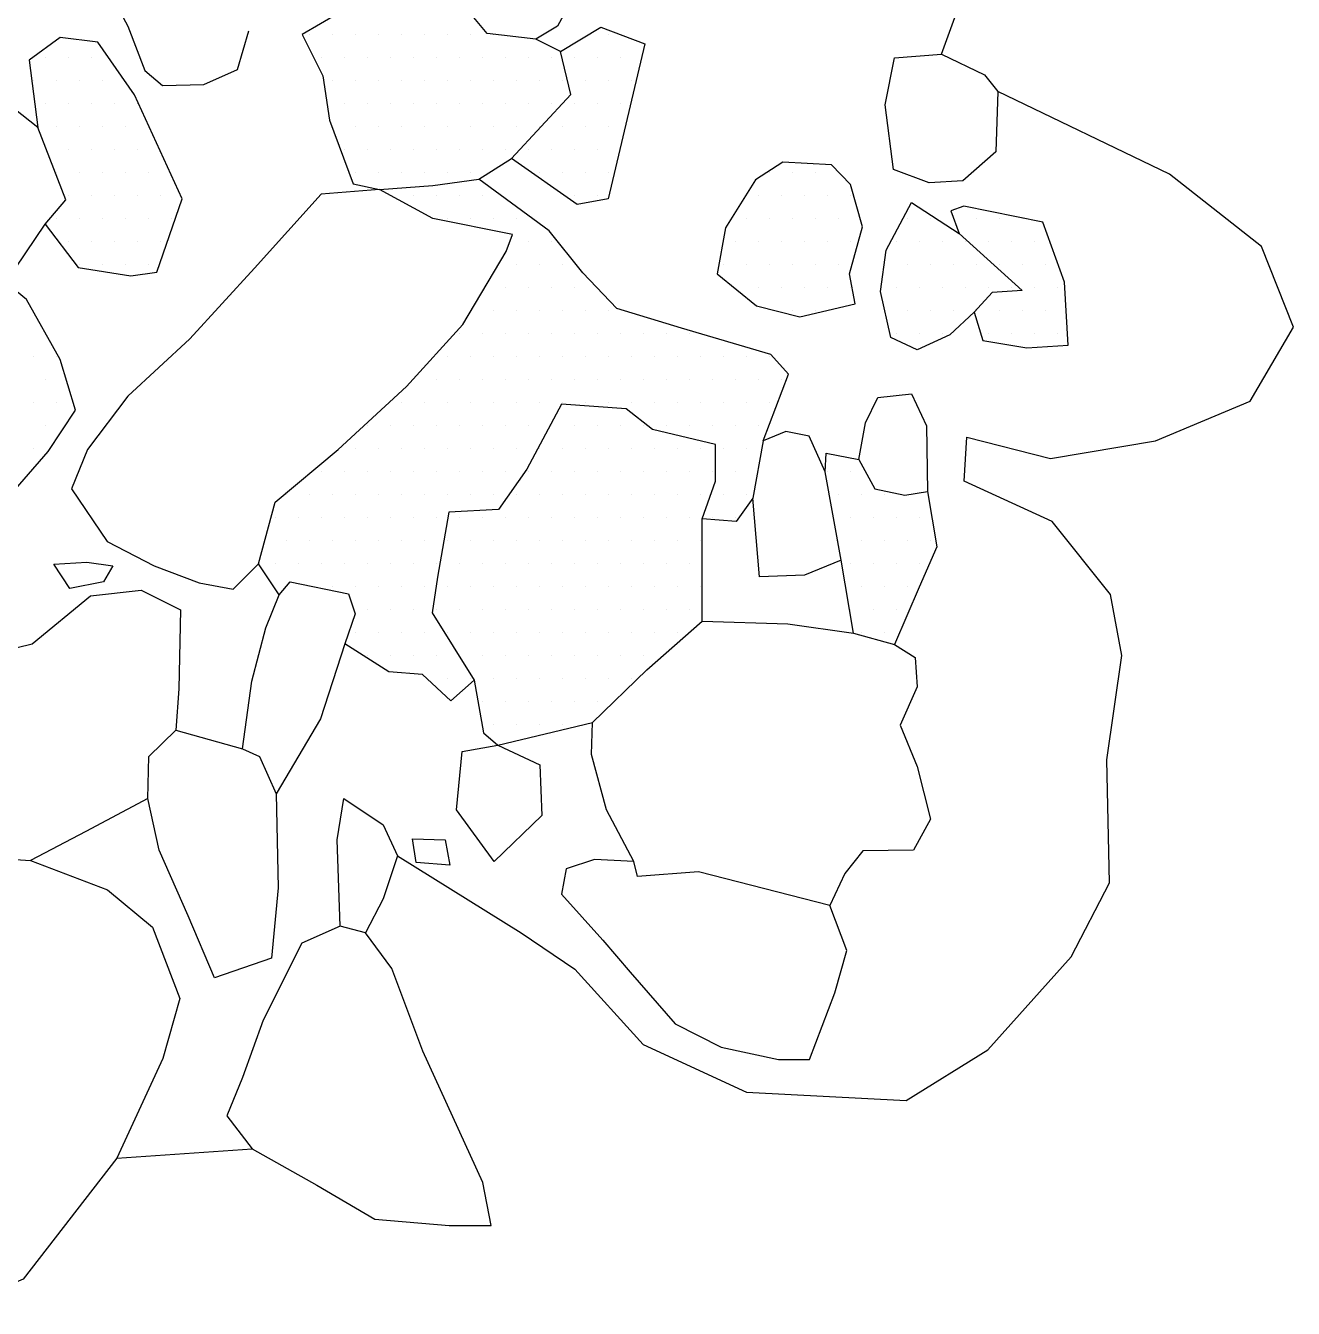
# Model space of a CAD drawing. Header units: metres. Extents: x -1494 to -1229, y -1520 to -1042.
# Drawn here: x -1426.7 to -1357.8, y -1316.7 to -1247 of the extents above; entities that cross this region are included whole.
import ezdxf

# ---------------------------------------------------------------- set-up
doc = ezdxf.new("R2010")
doc.units = ezdxf.units.M
doc.header["$LTSCALE"] = 25
doc.header["$MEASUREMENT"] = 0
doc.layers.get('0').update_dxf_attribs({"linetype": 'CONTINUOUS'})
for name, color, linetype in [('BEFUND', 1, 'CONTINUOUS'), ('STEINE', 4, 'CONTINUOUS'), ('STEINESCHRAFF', 4, 'CONTINUOUS')]:
    doc.layers.add(name, color=color, linetype=linetype)

# ---------------------------------------------------------------- blocks, each defined once
blk = doc.blocks.new('*X3')
at = {"color": 0}
for p, q in [((-1411.25, -1247.5), (-1411.25, -1247.5)), ((-1410, -1247.5), (-1410, -1247.5)), ((-1408.75, -1247.5), (-1408.75, -1247.5)), ((-1407.5, -1247.5), (-1407.5, -1247.5)), ((-1406.25, -1247.5), (-1406.25, -1247.5)), ((-1405, -1247.5), (-1405, -1247.5)), ((-1403.75, -1247.5), (-1403.75, -1247.5)), ((-1402.5, -1247.5), (-1402.5, -1247.5)), ((-1401.25, -1247.5), (-1401.25, -1247.5)), ((-1395, -1247.5), (-1395, -1247.5)), ((-1425.625, -1248.75), (-1425.625, -1248.75)), ((-1424.375, -1248.75), (-1424.375, -1248.75)), ((-1423.125, -1248.75), (-1423.125, -1248.75)), ((-1410.625, -1248.75), (-1410.625, -1248.75)), ((-1409.375, -1248.75), (-1409.375, -1248.75)), ((-1408.125, -1248.75), (-1408.125, -1248.75)), ((-1406.875, -1248.75), (-1406.875, -1248.75)), ((-1405.625, -1248.75), (-1405.625, -1248.75)), ((-1404.375, -1248.75), (-1404.375, -1248.75)), ((-1403.125, -1248.75), (-1403.125, -1248.75)), ((-1401.875, -1248.75), (-1401.875, -1248.75)), ((-1400.625, -1248.75), (-1400.625, -1248.75)), ((-1399.375, -1248.75), (-1399.375, -1248.75)), ((-1398.125, -1248.75), (-1398.125, -1248.75)), ((-1396.875, -1248.75), (-1396.875, -1248.75)), ((-1395.625, -1248.75), (-1395.625, -1248.75)), ((-1394.375, -1248.75), (-1394.375, -1248.75)), ((-1426.25, -1250), (-1426.25, -1250)), ((-1425, -1250), (-1425, -1250)), ((-1423.75, -1250), (-1423.75, -1250)), ((-1422.5, -1250), (-1422.5, -1250)), ((-1410, -1250), (-1410, -1250)), ((-1408.75, -1250), (-1408.75, -1250)), ((-1407.5, -1250), (-1407.5, -1250)), ((-1406.25, -1250), (-1406.25, -1250)), ((-1405, -1250), (-1405, -1250)), ((-1403.75, -1250), (-1403.75, -1250)), ((-1402.5, -1250), (-1402.5, -1250)), ((-1401.25, -1250), (-1401.25, -1250)), ((-1400, -1250), (-1400, -1250)), ((-1398.75, -1250), (-1398.75, -1250)), ((-1397.5, -1250), (-1397.5, -1250)), ((-1396.25, -1250), (-1396.25, -1250)), ((-1395, -1250), (-1395, -1250)), ((-1393.75, -1250), (-1393.75, -1250)), ((-1425.625, -1251.25), (-1425.625, -1251.25)), ((-1424.375, -1251.25), (-1424.375, -1251.25)), ((-1423.125, -1251.25), (-1423.125, -1251.25)), ((-1421.875, -1251.25), (-1421.875, -1251.25)), ((-1420.625, -1251.25), (-1420.625, -1251.25)), ((-1409.375, -1251.25), (-1409.375, -1251.25)), ((-1408.125, -1251.25), (-1408.125, -1251.25)), ((-1406.875, -1251.25), (-1406.875, -1251.25)), ((-1405.625, -1251.25), (-1405.625, -1251.25)), ((-1404.375, -1251.25), (-1404.375, -1251.25)), ((-1403.125, -1251.25), (-1403.125, -1251.25)), ((-1401.875, -1251.25), (-1401.875, -1251.25)), ((-1400.625, -1251.25), (-1400.625, -1251.25)), ((-1399.375, -1251.25), (-1399.375, -1251.25)), ((-1398.125, -1251.25), (-1398.125, -1251.25)), ((-1396.875, -1251.25), (-1396.875, -1251.25)), ((-1395.625, -1251.25), (-1395.625, -1251.25)), ((-1394.375, -1251.25), (-1394.375, -1251.25)), ((-1425, -1252.5), (-1425, -1252.5)), ((-1423.75, -1252.5), (-1423.75, -1252.5)), ((-1422.5, -1252.5), (-1422.5, -1252.5)), ((-1421.25, -1252.5), (-1421.25, -1252.5)), ((-1420, -1252.5), (-1420, -1252.5)), ((-1410, -1252.5), (-1410, -1252.5)), ((-1408.75, -1252.5), (-1408.75, -1252.5)), ((-1407.5, -1252.5), (-1407.5, -1252.5)), ((-1406.25, -1252.5), (-1406.25, -1252.5)), ((-1405, -1252.5), (-1405, -1252.5)), ((-1403.75, -1252.5), (-1403.75, -1252.5)), ((-1402.5, -1252.5), (-1402.5, -1252.5)), ((-1401.25, -1252.5), (-1401.25, -1252.5)), ((-1400, -1252.5), (-1400, -1252.5)), ((-1398.75, -1252.5), (-1398.75, -1252.5)), ((-1397.5, -1252.5), (-1397.5, -1252.5)), ((-1396.25, -1252.5), (-1396.25, -1252.5)), ((-1395, -1252.5), (-1395, -1252.5)), ((-1424.375, -1253.75), (-1424.375, -1253.75)), ((-1423.125, -1253.75), (-1423.125, -1253.75)), ((-1421.875, -1253.75), (-1421.875, -1253.75)), ((-1420.625, -1253.75), (-1420.625, -1253.75)), ((-1409.375, -1253.75), (-1409.375, -1253.75)), ((-1408.125, -1253.75), (-1408.125, -1253.75)), ((-1406.875, -1253.75), (-1406.875, -1253.75)), ((-1405.625, -1253.75), (-1405.625, -1253.75)), ((-1404.375, -1253.75), (-1404.375, -1253.75)), ((-1403.125, -1253.75), (-1403.125, -1253.75)), ((-1401.875, -1253.75), (-1401.875, -1253.75)), ((-1400.625, -1253.75), (-1400.625, -1253.75)), ((-1399.375, -1253.75), (-1399.375, -1253.75)), ((-1398.125, -1253.75), (-1398.125, -1253.75)), ((-1396.875, -1253.75), (-1396.875, -1253.75)), ((-1395.625, -1253.75), (-1395.625, -1253.75)), ((-1425, -1255), (-1425, -1255)), ((-1423.75, -1255), (-1423.75, -1255)), ((-1422.5, -1255), (-1422.5, -1255)), ((-1421.25, -1255), (-1421.25, -1255)), ((-1420, -1255), (-1420, -1255)), ((-1408.75, -1255), (-1408.75, -1255)), ((-1407.5, -1255), (-1407.5, -1255)), ((-1406.25, -1255), (-1406.25, -1255)), ((-1405, -1255), (-1405, -1255)), ((-1403.75, -1255), (-1403.75, -1255)), ((-1402.5, -1255), (-1402.5, -1255)), ((-1398.75, -1255), (-1398.75, -1255)), ((-1397.5, -1255), (-1397.5, -1255)), ((-1396.25, -1255), (-1396.25, -1255)), ((-1395, -1255), (-1395, -1255)), ((-1386.25, -1255), (-1386.25, -1255)), ((-1385, -1255), (-1385, -1255)), ((-1383.75, -1255), (-1383.75, -1255)), ((-1382.5, -1255), (-1382.5, -1255)), ((-1424.375, -1256.25), (-1424.375, -1256.25)), ((-1423.125, -1256.25), (-1423.125, -1256.25)), ((-1421.875, -1256.25), (-1421.875, -1256.25)), ((-1420.625, -1256.25), (-1420.625, -1256.25)), ((-1419.375, -1256.25), (-1419.375, -1256.25)), ((-1405.625, -1256.25), (-1405.625, -1256.25)), ((-1404.375, -1256.25), (-1404.375, -1256.25)), ((-1403.125, -1256.25), (-1403.125, -1256.25)), ((-1401.875, -1256.25), (-1401.875, -1256.25)), ((-1396.875, -1256.25), (-1396.875, -1256.25)), ((-1395.625, -1256.25), (-1395.625, -1256.25)), ((-1386.875, -1256.25), (-1386.875, -1256.25)), ((-1385.625, -1256.25), (-1385.625, -1256.25)), ((-1384.375, -1256.25), (-1384.375, -1256.25)), ((-1383.125, -1256.25), (-1383.125, -1256.25)), ((-1381.875, -1256.25), (-1381.875, -1256.25)), ((-1425, -1257.5), (-1425, -1257.5)), ((-1423.75, -1257.5), (-1423.75, -1257.5)), ((-1422.5, -1257.5), (-1422.5, -1257.5)), ((-1421.25, -1257.5), (-1421.25, -1257.5)), ((-1420, -1257.5), (-1420, -1257.5)), ((-1418.75, -1257.5), (-1418.75, -1257.5)), ((-1403.75, -1257.5), (-1403.75, -1257.5)), ((-1402.5, -1257.5), (-1402.5, -1257.5)), ((-1401.25, -1257.5), (-1401.25, -1257.5)), ((-1400, -1257.5), (-1400, -1257.5)), ((-1387.5, -1257.5), (-1387.5, -1257.5)), ((-1386.25, -1257.5), (-1386.25, -1257.5)), ((-1385, -1257.5), (-1385, -1257.5)), ((-1383.75, -1257.5), (-1383.75, -1257.5)), ((-1382.5, -1257.5), (-1382.5, -1257.5)), ((-1378.75, -1257.5), (-1378.75, -1257.5)), ((-1377.5, -1257.5), (-1377.5, -1257.5)), ((-1375, -1257.5), (-1375, -1257.5)), ((-1373.75, -1257.5), (-1373.75, -1257.5)), ((-1372.5, -1257.5), (-1372.5, -1257.5)), ((-1424.375, -1258.75), (-1424.375, -1258.75)), ((-1423.125, -1258.75), (-1423.125, -1258.75)), ((-1421.875, -1258.75), (-1421.875, -1258.75)), ((-1420.625, -1258.75), (-1420.625, -1258.75)), ((-1419.375, -1258.75), (-1419.375, -1258.75)), ((-1399.375, -1258.75), (-1399.375, -1258.75)), ((-1398.125, -1258.75), (-1398.125, -1258.75)), ((-1388.125, -1258.75), (-1388.125, -1258.75)), ((-1386.875, -1258.75), (-1386.875, -1258.75)), ((-1385.625, -1258.75), (-1385.625, -1258.75)), ((-1384.375, -1258.75), (-1384.375, -1258.75)), ((-1383.125, -1258.75), (-1383.125, -1258.75)), ((-1381.875, -1258.75), (-1381.875, -1258.75)), ((-1379.375, -1258.75), (-1379.375, -1258.75)), ((-1378.125, -1258.75), (-1378.125, -1258.75)), ((-1376.875, -1258.75), (-1376.875, -1258.75)), ((-1375.625, -1258.75), (-1375.625, -1258.75)), ((-1374.375, -1258.75), (-1374.375, -1258.75)), ((-1373.125, -1258.75), (-1373.125, -1258.75)), ((-1371.875, -1258.75), (-1371.875, -1258.75)), ((-1423.75, -1260), (-1423.75, -1260)), ((-1422.5, -1260), (-1422.5, -1260)), ((-1421.25, -1260), (-1421.25, -1260)), ((-1420, -1260), (-1420, -1260)), ((-1400, -1260), (-1400, -1260)), ((-1398.75, -1260), (-1398.75, -1260)), ((-1397.5, -1260), (-1397.5, -1260)), ((-1388.75, -1260), (-1388.75, -1260)), ((-1387.5, -1260), (-1387.5, -1260)), ((-1386.25, -1260), (-1386.25, -1260)), ((-1385, -1260), (-1385, -1260)), ((-1383.75, -1260), (-1383.75, -1260)), ((-1382.5, -1260), (-1382.5, -1260)), ((-1380, -1260), (-1380, -1260)), ((-1378.75, -1260), (-1378.75, -1260)), ((-1377.5, -1260), (-1377.5, -1260)), ((-1376.25, -1260), (-1376.25, -1260)), ((-1375, -1260), (-1375, -1260)), ((-1373.75, -1260), (-1373.75, -1260)), ((-1372.5, -1260), (-1372.5, -1260)), ((-1371.25, -1260), (-1371.25, -1260)), ((-1400.625, -1261.25), (-1400.625, -1261.25)), ((-1399.375, -1261.25), (-1399.375, -1261.25)), ((-1398.125, -1261.25), (-1398.125, -1261.25)), ((-1396.875, -1261.25), (-1396.875, -1261.25)), ((-1388.125, -1261.25), (-1388.125, -1261.25)), ((-1386.875, -1261.25), (-1386.875, -1261.25)), ((-1385.625, -1261.25), (-1385.625, -1261.25)), ((-1384.375, -1261.25), (-1384.375, -1261.25)), ((-1383.125, -1261.25), (-1383.125, -1261.25)), ((-1381.875, -1261.25), (-1381.875, -1261.25)), ((-1379.375, -1261.25), (-1379.375, -1261.25)), ((-1378.125, -1261.25), (-1378.125, -1261.25)), ((-1376.875, -1261.25), (-1376.875, -1261.25)), ((-1375.625, -1261.25), (-1375.625, -1261.25)), ((-1374.375, -1261.25), (-1374.375, -1261.25)), ((-1373.125, -1261.25), (-1373.125, -1261.25)), ((-1371.875, -1261.25), (-1371.875, -1261.25)), ((-1370.625, -1261.25), (-1370.625, -1261.25)), ((-1401.25, -1262.5), (-1401.25, -1262.5)), ((-1400, -1262.5), (-1400, -1262.5)), ((-1398.75, -1262.5), (-1398.75, -1262.5)), ((-1397.5, -1262.5), (-1397.5, -1262.5)), ((-1396.25, -1262.5), (-1396.25, -1262.5)), ((-1395, -1262.5), (-1395, -1262.5)), ((-1385, -1262.5), (-1385, -1262.5)), ((-1383.75, -1262.5), (-1383.75, -1262.5)), ((-1378.75, -1262.5), (-1378.75, -1262.5)), ((-1377.5, -1262.5), (-1377.5, -1262.5)), ((-1376.25, -1262.5), (-1376.25, -1262.5)), ((-1375, -1262.5), (-1375, -1262.5)), ((-1373.75, -1262.5), (-1373.75, -1262.5)), ((-1372.5, -1262.5), (-1372.5, -1262.5)), ((-1371.25, -1262.5), (-1371.25, -1262.5)), ((-1425.625, -1263.75), (-1425.625, -1263.75)), ((-1403.125, -1263.75), (-1403.125, -1263.75)), ((-1401.875, -1263.75), (-1401.875, -1263.75)), ((-1400.625, -1263.75), (-1400.625, -1263.75)), ((-1399.375, -1263.75), (-1399.375, -1263.75)), ((-1398.125, -1263.75), (-1398.125, -1263.75)), ((-1396.875, -1263.75), (-1396.875, -1263.75)), ((-1395.625, -1263.75), (-1395.625, -1263.75)), ((-1394.375, -1263.75), (-1394.375, -1263.75)), ((-1393.125, -1263.75), (-1393.125, -1263.75)), ((-1391.875, -1263.75), (-1391.875, -1263.75)), ((-1390.625, -1263.75), (-1390.625, -1263.75)), ((-1379.375, -1263.75), (-1379.375, -1263.75)), ((-1378.125, -1263.75), (-1378.125, -1263.75)), ((-1376.875, -1263.75), (-1376.875, -1263.75)), ((-1374.375, -1263.75), (-1374.375, -1263.75)), ((-1373.125, -1263.75), (-1373.125, -1263.75)), ((-1371.875, -1263.75), (-1371.875, -1263.75)), ((-1370.625, -1263.75), (-1370.625, -1263.75)), ((-1426.25, -1265), (-1426.25, -1265)), ((-1425, -1265), (-1425, -1265)), ((-1403.75, -1265), (-1403.75, -1265)), ((-1402.5, -1265), (-1402.5, -1265)), ((-1401.25, -1265), (-1401.25, -1265)), ((-1400, -1265), (-1400, -1265)), ((-1398.75, -1265), (-1398.75, -1265)), ((-1397.5, -1265), (-1397.5, -1265)), ((-1396.25, -1265), (-1396.25, -1265)), ((-1395, -1265), (-1395, -1265)), ((-1393.75, -1265), (-1393.75, -1265)), ((-1392.5, -1265), (-1392.5, -1265)), ((-1391.25, -1265), (-1391.25, -1265)), ((-1390, -1265), (-1390, -1265)), ((-1388.75, -1265), (-1388.75, -1265)), ((-1387.5, -1265), (-1387.5, -1265)), ((-1386.25, -1265), (-1386.25, -1265)), ((-1425.625, -1266.25), (-1425.625, -1266.25)), ((-1405.625, -1266.25), (-1405.625, -1266.25)), ((-1404.375, -1266.25), (-1404.375, -1266.25)), ((-1403.125, -1266.25), (-1403.125, -1266.25)), ((-1401.875, -1266.25), (-1401.875, -1266.25)), ((-1400.625, -1266.25), (-1400.625, -1266.25)), ((-1399.375, -1266.25), (-1399.375, -1266.25)), ((-1398.125, -1266.25), (-1398.125, -1266.25)), ((-1396.875, -1266.25), (-1396.875, -1266.25)), ((-1395.625, -1266.25), (-1395.625, -1266.25)), ((-1394.375, -1266.25), (-1394.375, -1266.25)), ((-1393.125, -1266.25), (-1393.125, -1266.25)), ((-1391.875, -1266.25), (-1391.875, -1266.25)), ((-1390.625, -1266.25), (-1390.625, -1266.25)), ((-1389.375, -1266.25), (-1389.375, -1266.25)), ((-1388.125, -1266.25), (-1388.125, -1266.25)), ((-1386.875, -1266.25), (-1386.875, -1266.25)), ((-1385.625, -1266.25), (-1385.625, -1266.25)), ((-1426.25, -1267.5), (-1426.25, -1267.5)), ((-1425, -1267.5), (-1425, -1267.5)), ((-1406.25, -1267.5), (-1406.25, -1267.5)), ((-1405, -1267.5), (-1405, -1267.5)), ((-1403.75, -1267.5), (-1403.75, -1267.5)), ((-1402.5, -1267.5), (-1402.5, -1267.5)), ((-1401.25, -1267.5), (-1401.25, -1267.5)), ((-1400, -1267.5), (-1400, -1267.5)), ((-1398.75, -1267.5), (-1398.75, -1267.5)), ((-1397.5, -1267.5), (-1397.5, -1267.5)), ((-1396.25, -1267.5), (-1396.25, -1267.5)), ((-1395, -1267.5), (-1395, -1267.5)), ((-1393.75, -1267.5), (-1393.75, -1267.5)), ((-1392.5, -1267.5), (-1392.5, -1267.5)), ((-1391.25, -1267.5), (-1391.25, -1267.5)), ((-1390, -1267.5), (-1390, -1267.5)), ((-1388.75, -1267.5), (-1388.75, -1267.5)), ((-1387.5, -1267.5), (-1387.5, -1267.5)), ((-1386.25, -1267.5), (-1386.25, -1267.5)), ((-1425.625, -1268.75), (-1425.625, -1268.75)), ((-1408.125, -1268.75), (-1408.125, -1268.75)), ((-1406.875, -1268.75), (-1406.875, -1268.75)), ((-1405.625, -1268.75), (-1405.625, -1268.75)), ((-1404.375, -1268.75), (-1404.375, -1268.75)), ((-1403.125, -1268.75), (-1403.125, -1268.75)), ((-1401.875, -1268.75), (-1401.875, -1268.75)), ((-1400.625, -1268.75), (-1400.625, -1268.75)), ((-1399.375, -1268.75), (-1399.375, -1268.75)), ((-1398.125, -1268.75), (-1398.125, -1268.75)), ((-1396.875, -1268.75), (-1396.875, -1268.75)), ((-1395.625, -1268.75), (-1395.625, -1268.75)), ((-1394.375, -1268.75), (-1394.375, -1268.75)), ((-1393.125, -1268.75), (-1393.125, -1268.75)), ((-1391.875, -1268.75), (-1391.875, -1268.75)), ((-1390.625, -1268.75), (-1390.625, -1268.75)), ((-1389.375, -1268.75), (-1389.375, -1268.75)), ((-1388.125, -1268.75), (-1388.125, -1268.75)), ((-1386.875, -1268.75), (-1386.875, -1268.75)), ((-1426.25, -1270), (-1426.25, -1270)), ((-1408.75, -1270), (-1408.75, -1270)), ((-1407.5, -1270), (-1407.5, -1270)), ((-1406.25, -1270), (-1406.25, -1270)), ((-1405, -1270), (-1405, -1270)), ((-1403.75, -1270), (-1403.75, -1270)), ((-1402.5, -1270), (-1402.5, -1270)), ((-1401.25, -1270), (-1401.25, -1270)), ((-1400, -1270), (-1400, -1270)), ((-1398.75, -1270), (-1398.75, -1270)), ((-1397.5, -1270), (-1397.5, -1270)), ((-1396.25, -1270), (-1396.25, -1270)), ((-1395, -1270), (-1395, -1270)), ((-1393.75, -1270), (-1393.75, -1270)), ((-1392.5, -1270), (-1392.5, -1270)), ((-1391.25, -1270), (-1391.25, -1270)), ((-1390, -1270), (-1390, -1270)), ((-1388.75, -1270), (-1388.75, -1270)), ((-1387.5, -1270), (-1387.5, -1270)), ((-1410.625, -1271.25), (-1410.625, -1271.25)), ((-1409.375, -1271.25), (-1409.375, -1271.25)), ((-1408.125, -1271.25), (-1408.125, -1271.25)), ((-1406.875, -1271.25), (-1406.875, -1271.25)), ((-1405.625, -1271.25), (-1405.625, -1271.25)), ((-1404.375, -1271.25), (-1404.375, -1271.25)), ((-1403.125, -1271.25), (-1403.125, -1271.25)), ((-1401.875, -1271.25), (-1401.875, -1271.25)), ((-1400.625, -1271.25), (-1400.625, -1271.25)), ((-1399.375, -1271.25), (-1399.375, -1271.25)), ((-1398.125, -1271.25), (-1398.125, -1271.25)), ((-1396.875, -1271.25), (-1396.875, -1271.25)), ((-1395.625, -1271.25), (-1395.625, -1271.25)), ((-1394.375, -1271.25), (-1394.375, -1271.25)), ((-1393.125, -1271.25), (-1393.125, -1271.25)), ((-1391.875, -1271.25), (-1391.875, -1271.25)), ((-1390.625, -1271.25), (-1390.625, -1271.25)), ((-1389.375, -1271.25), (-1389.375, -1271.25)), ((-1388.125, -1271.25), (-1388.125, -1271.25)), ((-1383.125, -1271.25), (-1383.125, -1271.25)), ((-1381.875, -1271.25), (-1381.875, -1271.25)), ((-1412.5, -1272.5), (-1412.5, -1272.5)), ((-1411.25, -1272.5), (-1411.25, -1272.5)), ((-1410, -1272.5), (-1410, -1272.5)), ((-1408.75, -1272.5), (-1408.75, -1272.5)), ((-1407.5, -1272.5), (-1407.5, -1272.5)), ((-1406.25, -1272.5), (-1406.25, -1272.5)), ((-1405, -1272.5), (-1405, -1272.5)), ((-1403.75, -1272.5), (-1403.75, -1272.5)), ((-1402.5, -1272.5), (-1402.5, -1272.5)), ((-1401.25, -1272.5), (-1401.25, -1272.5)), ((-1400, -1272.5), (-1400, -1272.5)), ((-1398.75, -1272.5), (-1398.75, -1272.5)), ((-1397.5, -1272.5), (-1397.5, -1272.5)), ((-1396.25, -1272.5), (-1396.25, -1272.5)), ((-1395, -1272.5), (-1395, -1272.5)), ((-1393.75, -1272.5), (-1393.75, -1272.5)), ((-1392.5, -1272.5), (-1392.5, -1272.5)), ((-1391.25, -1272.5), (-1391.25, -1272.5)), ((-1390, -1272.5), (-1390, -1272.5)), ((-1388.75, -1272.5), (-1388.75, -1272.5)), ((-1387.5, -1272.5), (-1387.5, -1272.5)), ((-1382.5, -1272.5), (-1382.5, -1272.5)), ((-1381.25, -1272.5), (-1381.25, -1272.5)), ((-1380, -1272.5), (-1380, -1272.5)), ((-1378.75, -1272.5), (-1378.75, -1272.5)), ((-1413.125, -1273.75), (-1413.125, -1273.75)), ((-1411.875, -1273.75), (-1411.875, -1273.75)), ((-1410.625, -1273.75), (-1410.625, -1273.75)), ((-1409.375, -1273.75), (-1409.375, -1273.75)), ((-1408.125, -1273.75), (-1408.125, -1273.75)), ((-1406.875, -1273.75), (-1406.875, -1273.75)), ((-1405.625, -1273.75), (-1405.625, -1273.75)), ((-1404.375, -1273.75), (-1404.375, -1273.75)), ((-1403.125, -1273.75), (-1403.125, -1273.75)), ((-1401.875, -1273.75), (-1401.875, -1273.75)), ((-1400.625, -1273.75), (-1400.625, -1273.75)), ((-1399.375, -1273.75), (-1399.375, -1273.75)), ((-1398.125, -1273.75), (-1398.125, -1273.75)), ((-1396.875, -1273.75), (-1396.875, -1273.75)), ((-1395.625, -1273.75), (-1395.625, -1273.75)), ((-1394.375, -1273.75), (-1394.375, -1273.75)), ((-1393.125, -1273.75), (-1393.125, -1273.75)), ((-1391.875, -1273.75), (-1391.875, -1273.75)), ((-1390.625, -1273.75), (-1390.625, -1273.75)), ((-1389.375, -1273.75), (-1389.375, -1273.75)), ((-1388.125, -1273.75), (-1388.125, -1273.75)), ((-1381.875, -1273.75), (-1381.875, -1273.75)), ((-1380.625, -1273.75), (-1380.625, -1273.75)), ((-1379.375, -1273.75), (-1379.375, -1273.75)), ((-1378.125, -1273.75), (-1378.125, -1273.75)), ((-1412.5, -1275), (-1412.5, -1275)), ((-1411.25, -1275), (-1411.25, -1275)), ((-1410, -1275), (-1410, -1275)), ((-1408.75, -1275), (-1408.75, -1275)), ((-1407.5, -1275), (-1407.5, -1275)), ((-1406.25, -1275), (-1406.25, -1275)), ((-1405, -1275), (-1405, -1275)), ((-1403.75, -1275), (-1403.75, -1275)), ((-1402.5, -1275), (-1402.5, -1275)), ((-1401.25, -1275), (-1401.25, -1275)), ((-1400, -1275), (-1400, -1275)), ((-1398.75, -1275), (-1398.75, -1275)), ((-1397.5, -1275), (-1397.5, -1275)), ((-1396.25, -1275), (-1396.25, -1275)), ((-1395, -1275), (-1395, -1275)), ((-1393.75, -1275), (-1393.75, -1275)), ((-1392.5, -1275), (-1392.5, -1275)), ((-1391.25, -1275), (-1391.25, -1275)), ((-1390, -1275), (-1390, -1275)), ((-1382.5, -1275), (-1382.5, -1275)), ((-1381.25, -1275), (-1381.25, -1275)), ((-1380, -1275), (-1380, -1275)), ((-1378.75, -1275), (-1378.75, -1275)), ((-1377.5, -1275), (-1377.5, -1275)), ((-1413.125, -1276.25), (-1413.125, -1276.25)), ((-1411.875, -1276.25), (-1411.875, -1276.25)), ((-1410.625, -1276.25), (-1410.625, -1276.25)), ((-1409.375, -1276.25), (-1409.375, -1276.25)), ((-1408.125, -1276.25), (-1408.125, -1276.25)), ((-1406.875, -1276.25), (-1406.875, -1276.25)), ((-1405.625, -1276.25), (-1405.625, -1276.25)), ((-1404.375, -1276.25), (-1404.375, -1276.25)), ((-1403.125, -1276.25), (-1403.125, -1276.25)), ((-1401.875, -1276.25), (-1401.875, -1276.25)), ((-1400.625, -1276.25), (-1400.625, -1276.25)), ((-1399.375, -1276.25), (-1399.375, -1276.25)), ((-1398.125, -1276.25), (-1398.125, -1276.25)), ((-1396.875, -1276.25), (-1396.875, -1276.25)), ((-1395.625, -1276.25), (-1395.625, -1276.25)), ((-1394.375, -1276.25), (-1394.375, -1276.25)), ((-1393.125, -1276.25), (-1393.125, -1276.25)), ((-1391.875, -1276.25), (-1391.875, -1276.25)), ((-1390.625, -1276.25), (-1390.625, -1276.25)), ((-1381.875, -1276.25), (-1381.875, -1276.25)), ((-1380.625, -1276.25), (-1380.625, -1276.25)), ((-1379.375, -1276.25), (-1379.375, -1276.25)), ((-1378.125, -1276.25), (-1378.125, -1276.25)), ((-1410, -1277.5), (-1410, -1277.5)), ((-1408.75, -1277.5), (-1408.75, -1277.5)), ((-1407.5, -1277.5), (-1407.5, -1277.5)), ((-1406.25, -1277.5), (-1406.25, -1277.5)), ((-1405, -1277.5), (-1405, -1277.5)), ((-1403.75, -1277.5), (-1403.75, -1277.5)), ((-1402.5, -1277.5), (-1402.5, -1277.5)), ((-1401.25, -1277.5), (-1401.25, -1277.5)), ((-1400, -1277.5), (-1400, -1277.5)), ((-1398.75, -1277.5), (-1398.75, -1277.5)), ((-1397.5, -1277.5), (-1397.5, -1277.5)), ((-1396.25, -1277.5), (-1396.25, -1277.5)), ((-1395, -1277.5), (-1395, -1277.5)), ((-1393.75, -1277.5), (-1393.75, -1277.5)), ((-1392.5, -1277.5), (-1392.5, -1277.5)), ((-1391.25, -1277.5), (-1391.25, -1277.5)), ((-1390, -1277.5), (-1390, -1277.5)), ((-1381.25, -1277.5), (-1381.25, -1277.5)), ((-1380, -1277.5), (-1380, -1277.5)), ((-1378.75, -1277.5), (-1378.75, -1277.5)), ((-1408.125, -1278.75), (-1408.125, -1278.75)), ((-1406.875, -1278.75), (-1406.875, -1278.75)), ((-1405.625, -1278.75), (-1405.625, -1278.75)), ((-1404.375, -1278.75), (-1404.375, -1278.75)), ((-1403.125, -1278.75), (-1403.125, -1278.75)), ((-1401.875, -1278.75), (-1401.875, -1278.75)), ((-1400.625, -1278.75), (-1400.625, -1278.75)), ((-1399.375, -1278.75), (-1399.375, -1278.75)), ((-1398.125, -1278.75), (-1398.125, -1278.75)), ((-1396.875, -1278.75), (-1396.875, -1278.75)), ((-1395.625, -1278.75), (-1395.625, -1278.75)), ((-1394.375, -1278.75), (-1394.375, -1278.75)), ((-1393.125, -1278.75), (-1393.125, -1278.75)), ((-1391.875, -1278.75), (-1391.875, -1278.75)), ((-1390.625, -1278.75), (-1390.625, -1278.75)), ((-1381.875, -1278.75), (-1381.875, -1278.75)), ((-1380.625, -1278.75), (-1380.625, -1278.75)), ((-1379.375, -1278.75), (-1379.375, -1278.75)), ((-1408.75, -1280), (-1408.75, -1280)), ((-1407.5, -1280), (-1407.5, -1280)), ((-1406.25, -1280), (-1406.25, -1280)), ((-1405, -1280), (-1405, -1280)), ((-1403.75, -1280), (-1403.75, -1280)), ((-1402.5, -1280), (-1402.5, -1280)), ((-1401.25, -1280), (-1401.25, -1280)), ((-1400, -1280), (-1400, -1280)), ((-1398.75, -1280), (-1398.75, -1280)), ((-1397.5, -1280), (-1397.5, -1280)), ((-1396.25, -1280), (-1396.25, -1280)), ((-1395, -1280), (-1395, -1280)), ((-1393.75, -1280), (-1393.75, -1280)), ((-1392.5, -1280), (-1392.5, -1280)), ((-1391.25, -1280), (-1391.25, -1280)), ((-1381.25, -1280), (-1381.25, -1280)), ((-1380, -1280), (-1380, -1280)), ((-1408.125, -1281.25), (-1408.125, -1281.25)), ((-1406.875, -1281.25), (-1406.875, -1281.25)), ((-1405.625, -1281.25), (-1405.625, -1281.25)), ((-1404.375, -1281.25), (-1404.375, -1281.25)), ((-1403.125, -1281.25), (-1403.125, -1281.25)), ((-1401.875, -1281.25), (-1401.875, -1281.25)), ((-1400.625, -1281.25), (-1400.625, -1281.25)), ((-1399.375, -1281.25), (-1399.375, -1281.25)), ((-1398.125, -1281.25), (-1398.125, -1281.25)), ((-1396.875, -1281.25), (-1396.875, -1281.25)), ((-1395.625, -1281.25), (-1395.625, -1281.25)), ((-1394.375, -1281.25), (-1394.375, -1281.25)), ((-1393.125, -1281.25), (-1393.125, -1281.25)), ((-1403.75, -1282.5), (-1403.75, -1282.5)), ((-1402.5, -1282.5), (-1402.5, -1282.5)), ((-1401.25, -1282.5), (-1401.25, -1282.5)), ((-1400, -1282.5), (-1400, -1282.5)), ((-1398.75, -1282.5), (-1398.75, -1282.5)), ((-1397.5, -1282.5), (-1397.5, -1282.5)), ((-1396.25, -1282.5), (-1396.25, -1282.5)), ((-1395, -1282.5), (-1395, -1282.5)), ((-1393.75, -1282.5), (-1393.75, -1282.5)), ((-1401.875, -1283.75), (-1401.875, -1283.75)), ((-1400.625, -1283.75), (-1400.625, -1283.75)), ((-1399.375, -1283.75), (-1399.375, -1283.75)), ((-1398.125, -1283.75), (-1398.125, -1283.75)), ((-1396.875, -1283.75), (-1396.875, -1283.75)), ((-1395.625, -1283.75), (-1395.625, -1283.75)), ((-1401.25, -1285), (-1401.25, -1285)), ((-1400, -1285), (-1400, -1285)), ((-1398.75, -1285), (-1398.75, -1285)), ((-1397.5, -1285), (-1397.5, -1285))]:
    blk.add_line(p, q, dxfattribs=at)

msp = doc.modelspace()

# ---------------------------------------------------------------- linework, layer by layer
at = {"layer": 'BEFUND'}
for points in [[(-1376.918, -1248.554), (-1375.186, -1243.812), (-1372.638, -1237.284), (-1372.283, -1233.153), (-1373.967, -1229.432), (-1376.772, -1226.067), (-1381.107, -1225.151), (-1386.206, -1225.968), (-1391.661, -1228.214), (-1395.384, -1227.552), (-1398.852, -1225.31), (-1402.574, -1225.566), (-1405.43, -1224.853), (-1407.573, -1219.754), (-1407.88, -1216.593), (-1412.267, -1212.515)], [(-1406.479, -1292.111), (-1399.746, -1296.29), (-1396.839, -1298.278), (-1393.115, -1302.356), (-1387.505, -1304.955), (-1378.837, -1305.411), (-1374.401, -1302.656), (-1369.865, -1297.606), (-1367.775, -1293.577), (-1367.931, -1286.897), (-1367.117, -1281.237), (-1367.73, -1277.923), (-1370.892, -1273.946), (-1375.686, -1271.755), (-1375.534, -1269.359), (-1370.995, -1270.53), (-1365.285, -1269.559), (-1360.135, -1267.416), (-1357.791, -1263.387), (-1359.526, -1259.002), (-1364.525, -1255.077), (-1373.858, -1250.593)], [(-1421.72, -1308.536), (-1414.377, -1308.023)]]:
    msp.add_lwpolyline(points, dxfattribs=at)
at = {"layer": 'STEINE'}
for points in [[(-1403.231, -1245.453), (-1405.271, -1243.414), (-1406.393, -1243.465), (-1409.655, -1246.322), (-1411.644, -1247.495), (-1410.521, -1249.738), (-1410.163, -1252.135), (-1408.887, -1255.602), (-1407.459, -1255.907), (-1404.553, -1255.702), (-1402.054, -1255.345), (-1400.27, -1254.222), (-1397.059, -1250.754), (-1397.62, -1248.408), (-1398.946, -1247.746)], [(-1398.182, -1245.196), (-1397.213, -1246.012), (-1397.774, -1247.032), (-1398.946, -1247.746), (-1401.598, -1247.441), (-1403.231, -1245.453), (-1402.925, -1244.382)], [(-1421.8, -1245.789), (-1421.128, -1247.039), (-1420.209, -1249.436), (-1419.24, -1250.251), (-1416.997, -1250.199), (-1415.161, -1249.383), (-1414.55, -1247.292)], [(-1397.62, -1248.408), (-1395.428, -1247.082), (-1393.031, -1247.999), (-1395.017, -1256.413), (-1396.7, -1256.72), (-1400.27, -1254.222)], [(-1425.612, -1257.8), (-1423.826, -1260.145), (-1420.971, -1260.603), (-1419.543, -1260.399), (-1418.167, -1256.421), (-1420.77, -1250.762), (-1422.76, -1247.907), (-1424.799, -1247.652), (-1426.482, -1248.877), (-1426.021, -1252.548)], [(-1379.516, -1254.827), (-1379.976, -1251.309), (-1379.467, -1248.759), (-1376.918, -1248.554), (-1374.572, -1249.676), (-1373.858, -1250.593), (-1373.959, -1253.857), (-1375.743, -1255.438), (-1377.578, -1255.541), (-1379.516, -1254.827)], [(-1441.827, -1259.539), (-1440.908, -1261.324), (-1439.276, -1261.986), (-1437.39, -1261.067), (-1436.676, -1262.291), (-1435.86, -1262.495), (-1435.197, -1262.138), (-1435.248, -1260.761), (-1433.362, -1260.607), (-1427.752, -1260.962), (-1425.612, -1257.8), (-1424.49, -1256.474), (-1426.021, -1252.548), (-1428.725, -1250.407), (-1433.824, -1250.154), (-1436.833, -1250.206)], [(-1381.605, -1262.12), (-1381.911, -1260.488), (-1381.198, -1257.938), (-1381.862, -1255.644), (-1382.882, -1254.573), (-1385.533, -1254.421), (-1387.012, -1255.391), (-1388.643, -1257.992), (-1389.101, -1260.491), (-1386.959, -1262.224), (-1384.613, -1262.835), (-1381.605, -1262.12)], [(-1386.599, -1269.566), (-1385.224, -1265.945), (-1386.193, -1264.875), (-1391.038, -1263.449), (-1394.556, -1262.379), (-1396.393, -1260.442), (-1398.229, -1258.148), (-1402.054, -1255.345)], [(-1407.459, -1255.907), (-1410.621, -1256.163), (-1414.24, -1260.193), (-1417.757, -1264.018), (-1421.121, -1267.13), (-1423.313, -1270.037), (-1424.179, -1272.179), (-1422.241, -1275.034), (-1419.691, -1276.359), (-1417.243, -1277.276), (-1415.407, -1277.632), (-1414.031, -1276.255)], [(-1412.908, -1277.938), (-1414.031, -1276.255), (-1413.114, -1272.89), (-1409.698, -1270.033), (-1405.977, -1266.615), (-1402.919, -1263.249), (-1400.574, -1259.271), (-1400.218, -1258.353), (-1404.552, -1257.487), (-1407.459, -1255.907)], [(-1375.128, -1262.577), (-1376.454, -1263.801), (-1378.238, -1264.617), (-1379.666, -1263.955), (-1380.228, -1261.456), (-1379.923, -1259.213), (-1378.547, -1256.612), (-1375.946, -1258.294), (-1372.528, -1261.403), (-1374.16, -1261.505), (-1375.128, -1262.577)], [(-1375.128, -1262.577), (-1374.669, -1264.106), (-1372.272, -1264.513), (-1370.029, -1264.36), (-1370.234, -1260.943), (-1371.408, -1257.68), (-1375.691, -1256.815), (-1376.405, -1257.07), (-1375.946, -1258.294)], [(-1439.276, -1261.986), (-1438.46, -1264.535), (-1436.724, -1268.41), (-1434.327, -1271.673), (-1431.776, -1274.986), (-1428.054, -1273.149), (-1425.455, -1270.14), (-1423.977, -1267.896), (-1424.794, -1265.143), (-1426.63, -1261.88), (-1427.752, -1260.962)], [(-1389.91, -1279.358), (-1389.912, -1273.8), (-1389.199, -1271.76), (-1389.2, -1269.771), (-1392.616, -1268.956), (-1394.045, -1267.835), (-1397.563, -1267.581), (-1399.449, -1271.1), (-1400.978, -1273.293), (-1403.68, -1273.447), (-1404.291, -1276.966), (-1404.596, -1278.904), (-1402.3, -1282.574), (-1401.79, -1285.43), (-1401.024, -1286.092)], [(-1381.398, -1270.584), (-1381.041, -1268.596), (-1380.379, -1267.219), (-1378.543, -1267.014), (-1377.727, -1268.747), (-1377.675, -1272.317)], [(-1383.233, -1271.248), (-1384.101, -1269.31), (-1385.376, -1269.056), (-1386.599, -1269.566), (-1387.159, -1272.677)], [(-1381.701, -1280.018), (-1382.365, -1276.041), (-1383.233, -1271.248), (-1383.183, -1270.228), (-1381.398, -1270.584), (-1380.53, -1272.165), (-1378.899, -1272.521), (-1377.675, -1272.317), (-1377.164, -1275.325), (-1378.132, -1277.518), (-1379.457, -1280.629)], [(-1387.159, -1272.677), (-1388.077, -1273.952), (-1389.912, -1273.8)], [(-1382.365, -1276.041), (-1384.353, -1276.857), (-1386.801, -1276.96), (-1387.159, -1272.677)], [(-1424.279, -1277.584), (-1425.147, -1276.259), (-1423.362, -1276.156), (-1421.934, -1276.36), (-1422.444, -1277.227), (-1424.279, -1277.584)], [(-1414.894, -1286.301), (-1414.385, -1282.629), (-1413.622, -1279.723), (-1412.908, -1277.938), (-1412.297, -1277.224), (-1409.135, -1277.885), (-1408.778, -1278.956), (-1409.338, -1280.588), (-1410.662, -1284.668), (-1413.058, -1288.748)], [(-1437.429, -1296.456), (-1440.795, -1295.029), (-1442.733, -1292.735), (-1444.009, -1290.9), (-1444.01, -1288.299), (-1442.073, -1285.8), (-1436.362, -1283.911), (-1431.162, -1281.768), (-1426.318, -1280.594), (-1423.158, -1277.992), (-1420.404, -1277.685), (-1418.262, -1278.755), (-1418.363, -1283.039), (-1418.515, -1285.282)], [(-1393.629, -1292.413), (-1395.77, -1292.312), (-1397.3, -1292.822), (-1397.554, -1294.199), (-1395.31, -1296.697), (-1393.831, -1298.43), (-1391.382, -1301.234), (-1388.883, -1302.508), (-1385.772, -1303.17), (-1384.09, -1303.169), (-1382.714, -1299.548), (-1382.052, -1297.253), (-1382.97, -1294.806), (-1390.11, -1292.973), (-1393.424, -1293.229), (-1393.629, -1292.413), (-1395.108, -1289.609), (-1395.925, -1286.601), (-1395.875, -1284.867), (-1392.918, -1282.01), (-1389.91, -1279.358), (-1385.27, -1279.509), (-1381.701, -1280.018), (-1381.701, -1280.018), (-1379.457, -1280.629), (-1378.335, -1281.343), (-1378.232, -1282.923), (-1379.149, -1285.014), (-1378.231, -1287.258), (-1377.516, -1290.113), (-1378.433, -1291.796), (-1381.187, -1291.848), (-1382.155, -1293.072), (-1382.97, -1294.806)], [(-1402.3, -1282.574), (-1403.575, -1283.697), (-1405.105, -1282.269), (-1406.941, -1282.117), (-1409.338, -1280.588)], [(-1401.024, -1286.092), (-1395.875, -1284.867)], [(-1420.043, -1289.005), (-1419.993, -1286.711), (-1418.515, -1285.282), (-1414.894, -1286.301), (-1413.976, -1286.709), (-1413.058, -1288.748), (-1412.954, -1293.847), (-1413.31, -1297.672), (-1416.42, -1298.743), (-1417.849, -1295.378), (-1419.431, -1291.81), (-1420.043, -1289.005)], [(-1401.226, -1292.415), (-1403.267, -1289.612), (-1402.962, -1286.45), (-1401.024, -1286.092), (-1398.729, -1287.162), (-1398.627, -1289.916), (-1401.226, -1292.415)], [(-1420.043, -1289.005), (-1423.408, -1290.791), (-1426.416, -1292.373)], [(-1409.588, -1295.937), (-1409.742, -1291.245), (-1409.386, -1289.002), (-1407.244, -1290.429), (-1406.479, -1292.111), (-1407.243, -1294.457), (-1408.211, -1296.293)], [(-1405.459, -1292.468), (-1405.663, -1291.193), (-1403.878, -1291.243), (-1403.623, -1292.62), (-1405.459, -1292.468)], [(-1430.946, -1316.697), (-1431.814, -1315.423), (-1432.529, -1312.415), (-1434.518, -1309.356), (-1436.304, -1307.776), (-1438.192, -1303.646), (-1437.785, -1299.107), (-1437.429, -1296.456), (-1436.921, -1292.376), (-1432.331, -1291.967), (-1426.416, -1292.373), (-1422.234, -1293.952), (-1419.786, -1295.991), (-1418.306, -1299.866), (-1419.223, -1303.13), (-1421.72, -1308.536), (-1426.817, -1315.115), (-1428.856, -1315.983), (-1430.946, -1316.697)], [(-1411.678, -1296.855), (-1413.767, -1301.037), (-1414.888, -1304.148), (-1415.754, -1306.239), (-1414.377, -1308.023), (-1410.858, -1310.011), (-1407.696, -1311.845), (-1403.667, -1312.201), (-1401.373, -1312.2), (-1401.832, -1309.855), (-1405.098, -1302.717), (-1406.782, -1298.23), (-1408.211, -1296.293), (-1409.588, -1295.937), (-1411.678, -1296.855)]]:
    msp.add_lwpolyline(points, dxfattribs=at)

# ---------------------------------------------------------------- block references
at = {"layer": 'STEINESCHRAFF'}
msp.add_blockref('*X3', (0, 0), dxfattribs=at)

doc.saveas('drawing.dxf')
